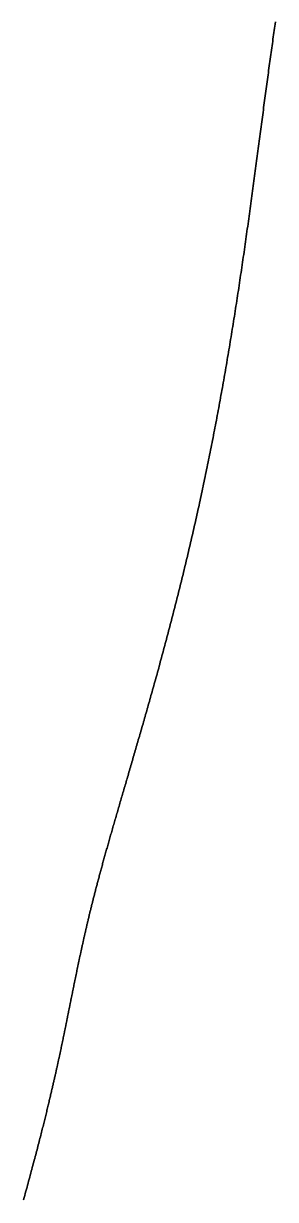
# Model space of a CAD drawing. Header units: inches. Extents: x 130170 to 284068, y 377793 to 804530.
# Drawn here: x 260360 to 260371.3, y 745399.9 to 745452.5 of the extents above; entities that cross this region are included whole.
import ezdxf

# ---------------------------------------------------------------- set-up
doc = ezdxf.new("R2010")
doc.units = ezdxf.units.IN
doc.header["$MEASUREMENT"] = 0
doc.layers.add('muni_il', color=7, linetype='Continuous')

msp = doc.modelspace()

# ---------------------------------------------------------------- linework, layer by layer
at = {"layer": 'muni_il'}
for points in [[(260360.018, 745399.901), (260360.045, 745399.997), (260360.071, 745400.092), (260360.097, 745400.187), (260360.123, 745400.281), (260360.149, 745400.374), (260360.174, 745400.466), (260360.199, 745400.557), (260360.223, 745400.648), (260360.248, 745400.738), (260360.272, 745400.827), (260360.296, 745400.915), (260360.319, 745401.002), (260360.343, 745401.088), (260360.366, 745401.174), (260360.388, 745401.259), (260360.411, 745401.343), (260360.433, 745401.426), (260360.455, 745401.508), (260360.477, 745401.59), (260360.498, 745401.67), (260360.519, 745401.75), (260360.54, 745401.829), (260360.561, 745401.908), (260360.581, 745401.985), (260360.601, 745402.061), (260360.621, 745402.137), (260360.64, 745402.212), (260360.66, 745402.286), (260360.679, 745402.36), (260360.698, 745402.432), (260360.716, 745402.504), (260360.734, 745402.575), (260360.752, 745402.646), (260360.77, 745402.715), (260360.788, 745402.784), (260360.805, 745402.852), (260360.822, 745402.92), (260360.839, 745402.986), (260360.856, 745403.052), (260360.872, 745403.117), (260360.889, 745403.181), (260360.905, 745403.245), (260360.92, 745403.308), (260360.936, 745403.371), (260360.951, 745403.432), (260360.967, 745403.493), (260360.981, 745403.553), (260360.996, 745403.613), (260361.011, 745403.672), (260361.025, 745403.73), (260361.039, 745403.788), (260361.053, 745403.845), (260361.067, 745403.902), (260361.081, 745403.958), (260361.094, 745404.013), (260361.107, 745404.068), (260361.121, 745404.122), (260361.134, 745404.175), (260361.146, 745404.228), (260361.159, 745404.281), (260361.171, 745404.333), (260361.184, 745404.384), (260361.196, 745404.435), (260361.208, 745404.485), (260361.219, 745404.535), (260361.231, 745404.584), (260361.243, 745404.633), (260361.254, 745404.681), (260361.265, 745404.729), (260361.276, 745404.776), (260361.287, 745404.823), (260361.298, 745404.87), (260361.309, 745404.916), (260361.32, 745404.961), (260361.33, 745405.007), (260361.34, 745405.051), (260361.35, 745405.096), (260361.36, 745405.14), (260361.371, 745405.183), (260361.38, 745405.226), (260361.39, 745405.269), (260361.4, 745405.311), (260361.409, 745405.353), (260361.419, 745405.395), (260361.428, 745405.436), (260361.437, 745405.478), (260361.447, 745405.518), (260361.456, 745405.559), (260361.464, 745405.599), (260361.473, 745405.638), (260361.482, 745405.678), (260361.491, 745405.717), (260361.499, 745405.756), (260361.508, 745405.794), (260361.516, 745405.833), (260361.525, 745405.871), (260361.533, 745405.909), (260361.541, 745405.946), (260361.55, 745405.983), (260361.558, 745406.021), (260361.566, 745406.057), (260361.574, 745406.094), (260361.582, 745406.13), (260361.589, 745406.167), (260361.597, 745406.203), (260361.605, 745406.238), (260361.612, 745406.274), (260361.62, 745406.309), (260361.628, 745406.344), (260361.635, 745406.379), (260361.643, 745406.414), (260361.65, 745406.449), (260361.657, 745406.484), (260361.665, 745406.518), (260361.672, 745406.552), (260361.679, 745406.586), (260361.686, 745406.62), (260361.694, 745406.654), (260361.701, 745406.688), (260361.708, 745406.721), (260361.715, 745406.755), (260361.722, 745406.788), (260361.729, 745406.821), (260361.736, 745406.855), (260361.743, 745406.888), (260361.749, 745406.921), (260361.756, 745406.953), (260361.763, 745406.986), (260361.77, 745407.019), (260361.777, 745407.052), (260361.783, 745407.084), (260361.79, 745407.116), (260361.797, 745407.149), (260361.803, 745407.181), (260361.81, 745407.213), (260361.817, 745407.246), (260361.823, 745407.278), (260361.83, 745407.31), (260361.836, 745407.342), (260361.843, 745407.374), (260361.85, 745407.406), (260361.856, 745407.438), (260361.863, 745407.47), (260361.869, 745407.502), (260361.876, 745407.534), (260361.882, 745407.565), (260361.889, 745407.597), (260361.895, 745407.629), (260361.902, 745407.661), (260361.908, 745407.693), (260361.914, 745407.724), (260361.921, 745407.756), (260361.927, 745407.788), (260361.934, 745407.82), (260361.94, 745407.851), (260361.947, 745407.883), (260361.953, 745407.915), (260361.959, 745407.946), (260361.966, 745407.978), (260361.972, 745408.01), (260361.979, 745408.042), (260361.985, 745408.074), (260361.991, 745408.105), (260361.998, 745408.137), (260362.004, 745408.169), (260362.011, 745408.201), (260362.017, 745408.233), (260362.024, 745408.265), (260362.03, 745408.297), (260362.036, 745408.329), (260362.043, 745408.361), (260362.049, 745408.393), (260362.056, 745408.425), (260362.062, 745408.457), (260362.069, 745408.489), (260362.075, 745408.521), (260362.082, 745408.553), (260362.088, 745408.586), (260362.095, 745408.618), (260362.101, 745408.65), (260362.108, 745408.683), (260362.114, 745408.715), (260362.121, 745408.748), (260362.127, 745408.78), (260362.134, 745408.813), (260362.14, 745408.845), (260362.147, 745408.878), (260362.153, 745408.91), (260362.16, 745408.943), (260362.167, 745408.976), (260362.173, 745409.009), (260362.18, 745409.042), (260362.187, 745409.075), (260362.193, 745409.108), (260362.2, 745409.141), (260362.207, 745409.174), (260362.213, 745409.207), (260362.22, 745409.24), (260362.227, 745409.273), (260362.234, 745409.307), (260362.24, 745409.34), (260362.247, 745409.373), (260362.254, 745409.407), (260362.261, 745409.44), (260362.267, 745409.474), (260362.274, 745409.507), (260362.281, 745409.541), (260362.288, 745409.575), (260362.295, 745409.609), (260362.302, 745409.643), (260362.309, 745409.676), (260362.316, 745409.71), (260362.323, 745409.745), (260362.33, 745409.779), (260362.337, 745409.813), (260362.344, 745409.847), (260362.351, 745409.881), (260362.358, 745409.916), (260362.365, 745409.95), (260362.372, 745409.984), (260362.379, 745410.019), (260362.386, 745410.054), (260362.394, 745410.088), (260362.401, 745410.123), (260362.408, 745410.158), (260362.415, 745410.193), (260362.422, 745410.228), (260362.43, 745410.263), (260362.437, 745410.298), (260362.444, 745410.333), (260362.452, 745410.368), (260362.459, 745410.403), (260362.467, 745410.438), (260362.474, 745410.474), (260362.481, 745410.509), (260362.489, 745410.545), (260362.496, 745410.58), (260362.504, 745410.616), (260362.511, 745410.652), (260362.519, 745410.688), (260362.527, 745410.723), (260362.534, 745410.759), (260362.542, 745410.795), (260362.55, 745410.831), (260362.558, 745410.868), (260362.565, 745410.904), (260362.573, 745410.94), (260362.581, 745410.977), (260362.589, 745411.013), (260362.597, 745411.05), (260362.605, 745411.086), (260362.613, 745411.123), (260362.621, 745411.16), (260362.629, 745411.197), (260362.637, 745411.234), (260362.645, 745411.271), (260362.653, 745411.308), (260362.662, 745411.345), (260362.67, 745411.383), (260362.678, 745411.42), (260362.687, 745411.458), (260362.695, 745411.495), (260362.703, 745411.533), (260362.712, 745411.571), (260362.72, 745411.609), (260362.729, 745411.647), (260362.738, 745411.685), (260362.746, 745411.723), (260362.755, 745411.761), (260362.764, 745411.8), (260362.772, 745411.838), (260362.781, 745411.877), (260362.79, 745411.915), (260362.799, 745411.954), (260362.808, 745411.993), (260362.817, 745412.032), (260362.826, 745412.071), (260362.835, 745412.111), (260362.844, 745412.15), (260362.854, 745412.19), (260362.863, 745412.229), (260362.872, 745412.269), (260362.882, 745412.309), (260362.891, 745412.349), (260362.901, 745412.389), (260362.91, 745412.43), (260362.92, 745412.47), (260362.93, 745412.511), (260362.94, 745412.552), (260362.949, 745412.592), (260362.959, 745412.634), (260362.969, 745412.675), (260362.979, 745412.716), (260362.989, 745412.758), (260363, 745412.799), (260363.01, 745412.841), (260363.02, 745412.883), (260363.031, 745412.925), (260363.041, 745412.967), (260363.052, 745413.01), (260363.062, 745413.053), (260363.073, 745413.095), (260363.083, 745413.138), (260363.094, 745413.181), (260363.105, 745413.225), (260363.116, 745413.268), (260363.127, 745413.312), (260363.138, 745413.356), (260363.15, 745413.4), (260363.161, 745413.444), (260363.172, 745413.489), (260363.184, 745413.533), (260363.195, 745413.578), (260363.207, 745413.623), (260363.219, 745413.669), (260363.23, 745413.714), (260363.242, 745413.76), (260363.254, 745413.806), (260363.266, 745413.852), (260363.279, 745413.898), (260363.291, 745413.945), (260363.303, 745413.992), (260363.316, 745414.038), (260363.328, 745414.086), (260363.341, 745414.133), (260363.353, 745414.181), (260363.366, 745414.229), (260363.379, 745414.277), (260363.392, 745414.326), (260363.405, 745414.374), (260363.418, 745414.423), (260363.431, 745414.472), (260363.445, 745414.522), (260363.458, 745414.571), (260363.472, 745414.621), (260363.486, 745414.672), (260363.499, 745414.722), (260363.513, 745414.773), (260363.527, 745414.824), (260363.541, 745414.875), (260363.555, 745414.927), (260363.57, 745414.978), (260363.584, 745415.031), (260363.599, 745415.083), (260363.613, 745415.136), (260363.628, 745415.188), (260363.643, 745415.242), (260363.658, 745415.295), (260363.673, 745415.349), (260363.688, 745415.403), (260363.703, 745415.457), (260363.719, 745415.512), (260363.734, 745415.567), (260363.75, 745415.622), (260363.765, 745415.678), (260363.781, 745415.734), (260363.797, 745415.79), (260363.813, 745415.846), (260363.829, 745415.903), (260363.845, 745415.96), (260363.862, 745416.018), (260363.878, 745416.075), (260363.895, 745416.133), (260363.911, 745416.192), (260363.928, 745416.25), (260363.945, 745416.309), (260363.962, 745416.369), (260363.979, 745416.428), (260363.996, 745416.488), (260364.014, 745416.549), (260364.031, 745416.609), (260364.049, 745416.67), (260364.066, 745416.731), (260364.084, 745416.793), (260364.102, 745416.855), (260364.12, 745416.917), (260364.138, 745416.98), (260364.156, 745417.043), (260364.175, 745417.106), (260364.193, 745417.169), (260364.212, 745417.233), (260364.23, 745417.297), (260364.249, 745417.362), (260364.268, 745417.427), (260364.287, 745417.492), (260364.306, 745417.558), (260364.325, 745417.624), (260364.345, 745417.69), (260364.364, 745417.756), (260364.384, 745417.823), (260364.403, 745417.891), (260364.423, 745417.958), (260364.443, 745418.026), (260364.463, 745418.094), (260364.483, 745418.163), (260364.503, 745418.232), (260364.523, 745418.301), (260364.544, 745418.371), (260364.564, 745418.441), (260364.584, 745418.511), (260364.605, 745418.582), (260364.626, 745418.653), (260364.647, 745418.724), (260364.668, 745418.795), (260364.689, 745418.867), (260364.71, 745418.94), (260364.731, 745419.012), (260364.752, 745419.085), (260364.774, 745419.159), (260364.795, 745419.232), (260364.817, 745419.306), (260364.838, 745419.38), (260364.86, 745419.455), (260364.882, 745419.53), (260364.904, 745419.605), (260364.926, 745419.681), (260364.948, 745419.757), (260364.97, 745419.833), (260364.992, 745419.91), (260365.015, 745419.987), (260365.037, 745420.064), (260365.06, 745420.141), (260365.082, 745420.219), (260365.105, 745420.297), (260365.128, 745420.376), (260365.15, 745420.455), (260365.173, 745420.534), (260365.196, 745420.613), (260365.219, 745420.693), (260365.242, 745420.773), (260365.265, 745420.853), (260365.289, 745420.934), (260365.312, 745421.015), (260365.335, 745421.096), (260365.359, 745421.178), (260365.382, 745421.26), (260365.406, 745421.342), (260365.429, 745421.424), (260365.453, 745421.507), (260365.477, 745421.59), (260365.5, 745421.674), (260365.524, 745421.757), (260365.548, 745421.841), (260365.572, 745421.925), (260365.596, 745422.01), (260365.62, 745422.095), (260365.644, 745422.18), (260365.668, 745422.265), (260365.692, 745422.351), (260365.716, 745422.437), (260365.74, 745422.523), (260365.765, 745422.61), (260365.789, 745422.697), (260365.813, 745422.784), (260365.838, 745422.871), (260365.862, 745422.959), (260365.887, 745423.047), (260365.911, 745423.135), (260365.936, 745423.223), (260365.96, 745423.312), (260365.985, 745423.401), (260366.009, 745423.49), (260366.034, 745423.58), (260366.059, 745423.669), (260366.083, 745423.759), (260366.108, 745423.85), (260366.133, 745423.94), (260366.157, 745424.031), (260366.182, 745424.122), (260366.207, 745424.213), (260366.231, 745424.305), (260366.256, 745424.396), (260366.281, 745424.488), (260366.306, 745424.581), (260366.331, 745424.673), (260366.356, 745424.766), (260366.38, 745424.859), (260366.405, 745424.952), (260366.43, 745425.046), (260366.455, 745425.139), (260366.48, 745425.233), (260366.505, 745425.327), (260366.53, 745425.422), (260366.554, 745425.517), (260366.579, 745425.612), (260366.604, 745425.707), (260366.629, 745425.802), (260366.654, 745425.898), (260366.678, 745425.993), (260366.703, 745426.089), (260366.728, 745426.186), (260366.753, 745426.282), (260366.778, 745426.379), (260366.802, 745426.476), (260366.827, 745426.573), (260366.852, 745426.67), (260366.877, 745426.768), (260366.901, 745426.865), (260366.926, 745426.963), (260366.951, 745427.061), (260366.975, 745427.16), (260367, 745427.259), (260367.024, 745427.357), (260367.049, 745427.456), (260367.073, 745427.556), (260367.098, 745427.655), (260367.123, 745427.755), (260367.147, 745427.855), (260367.171, 745427.955), (260367.196, 745428.055), (260367.22, 745428.155), (260367.244, 745428.256), (260367.269, 745428.357), (260367.293, 745428.458), (260367.317, 745428.559), (260367.341, 745428.661), (260367.366, 745428.762), (260367.39, 745428.864), (260367.414, 745428.966), (260367.438, 745429.069), (260367.462, 745429.171), (260367.486, 745429.274), (260367.51, 745429.377), (260367.534, 745429.48), (260367.557, 745429.583), (260367.581, 745429.686), (260367.605, 745429.79), (260367.629, 745429.894), (260367.652, 745429.998), (260367.676, 745430.102), (260367.699, 745430.206), (260367.723, 745430.311), (260367.746, 745430.415), (260367.77, 745430.52), (260367.793, 745430.625), (260367.816, 745430.73), (260367.84, 745430.836), (260367.863, 745430.941), (260367.886, 745431.047), (260367.909, 745431.153), (260367.932, 745431.259), (260367.955, 745431.365), (260367.978, 745431.472), (260368.001, 745431.579), (260368.024, 745431.685), (260368.046, 745431.792), (260368.069, 745431.899), (260368.092, 745432.007), (260368.114, 745432.114), (260368.137, 745432.222), (260368.159, 745432.33), (260368.182, 745432.438), (260368.204, 745432.546), (260368.226, 745432.654), (260368.249, 745432.763), (260368.271, 745432.871), (260368.293, 745432.98), (260368.315, 745433.089), (260368.337, 745433.198), (260368.359, 745433.307), (260368.381, 745433.417), (260368.403, 745433.526), (260368.424, 745433.636), (260368.446, 745433.746), (260368.467, 745433.856), (260368.489, 745433.966), (260368.51, 745434.077), (260368.532, 745434.187), (260368.553, 745434.298), (260368.574, 745434.408), (260368.596, 745434.519), (260368.617, 745434.63), (260368.638, 745434.741), (260368.659, 745434.853), (260368.68, 745434.964), (260368.701, 745435.076), (260368.721, 745435.187), (260368.742, 745435.299), (260368.763, 745435.411), (260368.783, 745435.523), (260368.804, 745435.635), (260368.824, 745435.747), (260368.845, 745435.86), (260368.865, 745435.972), (260368.885, 745436.085), (260368.905, 745436.198), (260368.925, 745436.311), (260368.946, 745436.424), (260368.965, 745436.537), (260368.985, 745436.65), (260369.005, 745436.763), (260369.025, 745436.876), (260369.045, 745436.99), (260369.064, 745437.104), (260369.084, 745437.217), (260369.103, 745437.331), (260369.123, 745437.445), (260369.142, 745437.559), (260369.161, 745437.673), (260369.18, 745437.787), (260369.2, 745437.901), (260369.219, 745438.015), (260369.238, 745438.129), (260369.256, 745438.244), (260369.275, 745438.358), (260369.294, 745438.473), (260369.313, 745438.587), (260369.331, 745438.702), (260369.35, 745438.817), (260369.368, 745438.931), (260369.387, 745439.046), (260369.405, 745439.161), (260369.424, 745439.276), (260369.442, 745439.39), (260369.46, 745439.505), (260369.478, 745439.62), (260369.496, 745439.735), (260369.514, 745439.85), (260369.532, 745439.966), (260369.55, 745440.081), (260369.567, 745440.196), (260369.585, 745440.311), (260369.603, 745440.426), (260369.62, 745440.541), (260369.638, 745440.656), (260369.655, 745440.771), (260369.673, 745440.886), (260369.69, 745441.001), (260369.707, 745441.116), (260369.724, 745441.232), (260369.741, 745441.347), (260369.758, 745441.462), (260369.775, 745441.577), (260369.792, 745441.692), (260369.809, 745441.807), (260369.826, 745441.922), (260369.842, 745442.037), (260369.859, 745442.151), (260369.876, 745442.266), (260369.892, 745442.381), (260369.909, 745442.496), (260369.925, 745442.61), (260369.942, 745442.725), (260369.958, 745442.839), (260369.974, 745442.954), (260369.99, 745443.068), (260370.006, 745443.183), (260370.022, 745443.297), (260370.038, 745443.411), (260370.054, 745443.525), (260370.07, 745443.639), (260370.086, 745443.753), (260370.102, 745443.866), (260370.117, 745443.98), (260370.133, 745444.094), (260370.149, 745444.207), (260370.164, 745444.321), (260370.18, 745444.434), (260370.195, 745444.547), (260370.211, 745444.66), (260370.226, 745444.773), (260370.241, 745444.886), (260370.257, 745444.998), (260370.272, 745445.111), (260370.287, 745445.223), (260370.302, 745445.335), (260370.317, 745445.447), (260370.332, 745445.559), (260370.347, 745445.671), (260370.362, 745445.782), (260370.377, 745445.894), (260370.392, 745446.005), (260370.407, 745446.116), (260370.421, 745446.227), (260370.436, 745446.338), (260370.451, 745446.448), (260370.465, 745446.558), (260370.48, 745446.669), (260370.495, 745446.779), (260370.509, 745446.888), (260370.524, 745446.998), (260370.538, 745447.107), (260370.553, 745447.216), (260370.567, 745447.325), (260370.581, 745447.434), (260370.596, 745447.543), (260370.61, 745447.651), (260370.624, 745447.759), (260370.639, 745447.867), (260370.653, 745447.975), (260370.667, 745448.082), (260370.681, 745448.189), (260370.695, 745448.296), (260370.709, 745448.403), (260370.724, 745448.51), (260370.738, 745448.616), (260370.752, 745448.722), (260370.766, 745448.828), (260370.78, 745448.933), (260370.794, 745449.039), (260370.808, 745449.144), (260370.822, 745449.248), (260370.835, 745449.353), (260370.849, 745449.457), (260370.863, 745449.561), (260370.877, 745449.665), (260370.891, 745449.768), (260370.905, 745449.872), (260370.919, 745449.975), (260370.933, 745450.077), (260370.947, 745450.18), (260370.961, 745450.282), (260370.974, 745450.384), (260370.988, 745450.485), (260371.002, 745450.587), (260371.016, 745450.688), (260371.03, 745450.788), (260371.044, 745450.889), (260371.058, 745450.989), (260371.071, 745451.089), (260371.085, 745451.189), (260371.099, 745451.288), (260371.113, 745451.387), (260371.127, 745451.486), (260371.141, 745451.585), (260371.155, 745451.683), (260371.169, 745451.781), (260371.182, 745451.878), (260371.196, 745451.976), (260371.21, 745452.073), (260371.224, 745452.17), (260371.238, 745452.266), (260371.252, 745452.362), (260371.266, 745452.458), (260371.28, 745452.554)], [(260371.28, 745452.554), (260371.266, 745452.458), (260371.252, 745452.362), (260371.238, 745452.266), (260371.224, 745452.17), (260371.21, 745452.073), (260371.196, 745451.976), (260371.182, 745451.878), (260371.169, 745451.781), (260371.155, 745451.683), (260371.141, 745451.585), (260371.127, 745451.486), (260371.113, 745451.387), (260371.099, 745451.288), (260371.085, 745451.189), (260371.071, 745451.089), (260371.058, 745450.989), (260371.044, 745450.889), (260371.03, 745450.788), (260371.016, 745450.688), (260371.002, 745450.587), (260370.988, 745450.485), (260370.974, 745450.384), (260370.961, 745450.282), (260370.947, 745450.18), (260370.933, 745450.077), (260370.919, 745449.975), (260370.905, 745449.872), (260370.891, 745449.768), (260370.877, 745449.665), (260370.863, 745449.561), (260370.849, 745449.457), (260370.835, 745449.353), (260370.822, 745449.248), (260370.808, 745449.144), (260370.794, 745449.039), (260370.78, 745448.933), (260370.766, 745448.828), (260370.752, 745448.722), (260370.738, 745448.616), (260370.724, 745448.51), (260370.709, 745448.403), (260370.695, 745448.296), (260370.681, 745448.189), (260370.667, 745448.082), (260370.653, 745447.975), (260370.639, 745447.867), (260370.624, 745447.759), (260370.61, 745447.651), (260370.596, 745447.543), (260370.581, 745447.434), (260370.567, 745447.325), (260370.553, 745447.216), (260370.538, 745447.107), (260370.524, 745446.998), (260370.509, 745446.888), (260370.495, 745446.779), (260370.48, 745446.669), (260370.465, 745446.558), (260370.451, 745446.448), (260370.436, 745446.338), (260370.421, 745446.227), (260370.407, 745446.116), (260370.392, 745446.005), (260370.377, 745445.894), (260370.362, 745445.782), (260370.347, 745445.671), (260370.332, 745445.559), (260370.317, 745445.447), (260370.302, 745445.335), (260370.287, 745445.223), (260370.272, 745445.111), (260370.257, 745444.998), (260370.241, 745444.886), (260370.226, 745444.773), (260370.211, 745444.66), (260370.195, 745444.547), (260370.18, 745444.434), (260370.164, 745444.321), (260370.149, 745444.207), (260370.133, 745444.094), (260370.117, 745443.98), (260370.102, 745443.866), (260370.086, 745443.753), (260370.07, 745443.639), (260370.054, 745443.525), (260370.038, 745443.411), (260370.022, 745443.297), (260370.006, 745443.183), (260369.99, 745443.068), (260369.974, 745442.954), (260369.958, 745442.839), (260369.942, 745442.725), (260369.925, 745442.61), (260369.909, 745442.496), (260369.892, 745442.381), (260369.876, 745442.266), (260369.859, 745442.151), (260369.842, 745442.037), (260369.826, 745441.922), (260369.809, 745441.807), (260369.792, 745441.692), (260369.775, 745441.577), (260369.758, 745441.462), (260369.741, 745441.347), (260369.724, 745441.232), (260369.707, 745441.116), (260369.69, 745441.001), (260369.673, 745440.886), (260369.655, 745440.771), (260369.638, 745440.656), (260369.62, 745440.541), (260369.603, 745440.426), (260369.585, 745440.311), (260369.567, 745440.196), (260369.55, 745440.081), (260369.532, 745439.966), (260369.514, 745439.85), (260369.496, 745439.735), (260369.478, 745439.62), (260369.46, 745439.505), (260369.442, 745439.39), (260369.424, 745439.276), (260369.405, 745439.161), (260369.387, 745439.046), (260369.368, 745438.931), (260369.35, 745438.817), (260369.331, 745438.702), (260369.313, 745438.587), (260369.294, 745438.473), (260369.275, 745438.358), (260369.256, 745438.244), (260369.238, 745438.129), (260369.219, 745438.015), (260369.2, 745437.901), (260369.18, 745437.787), (260369.161, 745437.673), (260369.142, 745437.559), (260369.123, 745437.445), (260369.103, 745437.331), (260369.084, 745437.217), (260369.064, 745437.104), (260369.045, 745436.99), (260369.025, 745436.876), (260369.005, 745436.763), (260368.985, 745436.65), (260368.965, 745436.537), (260368.946, 745436.424), (260368.925, 745436.311), (260368.905, 745436.198), (260368.885, 745436.085), (260368.865, 745435.972), (260368.845, 745435.86), (260368.824, 745435.747), (260368.804, 745435.635), (260368.783, 745435.523), (260368.763, 745435.411), (260368.742, 745435.299), (260368.721, 745435.187), (260368.701, 745435.076), (260368.68, 745434.964), (260368.659, 745434.853), (260368.638, 745434.741), (260368.617, 745434.63), (260368.596, 745434.519), (260368.574, 745434.408), (260368.553, 745434.298), (260368.532, 745434.187), (260368.51, 745434.077), (260368.489, 745433.966), (260368.467, 745433.856), (260368.446, 745433.746), (260368.424, 745433.636), (260368.403, 745433.526), (260368.381, 745433.417), (260368.359, 745433.307), (260368.337, 745433.198), (260368.315, 745433.089), (260368.293, 745432.98), (260368.271, 745432.871), (260368.249, 745432.763), (260368.226, 745432.654), (260368.204, 745432.546), (260368.182, 745432.438), (260368.159, 745432.33), (260368.137, 745432.222), (260368.114, 745432.114), (260368.092, 745432.007), (260368.069, 745431.899), (260368.046, 745431.792), (260368.024, 745431.685), (260368.001, 745431.579), (260367.978, 745431.472), (260367.955, 745431.365), (260367.932, 745431.259), (260367.909, 745431.153), (260367.886, 745431.047), (260367.863, 745430.941), (260367.84, 745430.836), (260367.816, 745430.73), (260367.793, 745430.625), (260367.77, 745430.52), (260367.746, 745430.415), (260367.723, 745430.311), (260367.699, 745430.206), (260367.676, 745430.102), (260367.652, 745429.998), (260367.629, 745429.894), (260367.605, 745429.79), (260367.581, 745429.686), (260367.557, 745429.583), (260367.534, 745429.48), (260367.51, 745429.377), (260367.486, 745429.274), (260367.462, 745429.171), (260367.438, 745429.069), (260367.414, 745428.966), (260367.39, 745428.864), (260367.366, 745428.762), (260367.341, 745428.661), (260367.317, 745428.559), (260367.293, 745428.458), (260367.269, 745428.357), (260367.244, 745428.256), (260367.22, 745428.155), (260367.196, 745428.055), (260367.171, 745427.955), (260367.147, 745427.855), (260367.123, 745427.755), (260367.098, 745427.655), (260367.073, 745427.556), (260367.049, 745427.456), (260367.024, 745427.357), (260367, 745427.259), (260366.975, 745427.16), (260366.951, 745427.061), (260366.926, 745426.963), (260366.901, 745426.865), (260366.877, 745426.768), (260366.852, 745426.67), (260366.827, 745426.573), (260366.802, 745426.476), (260366.778, 745426.379), (260366.753, 745426.282), (260366.728, 745426.186), (260366.703, 745426.089), (260366.678, 745425.993), (260366.654, 745425.898), (260366.629, 745425.802), (260366.604, 745425.707), (260366.579, 745425.612), (260366.554, 745425.517), (260366.53, 745425.422), (260366.505, 745425.327), (260366.48, 745425.233), (260366.455, 745425.139), (260366.43, 745425.046), (260366.405, 745424.952), (260366.38, 745424.859), (260366.356, 745424.766), (260366.331, 745424.673), (260366.306, 745424.581), (260366.281, 745424.488), (260366.256, 745424.396), (260366.231, 745424.305), (260366.207, 745424.213), (260366.182, 745424.122), (260366.157, 745424.031), (260366.133, 745423.94), (260366.108, 745423.85), (260366.083, 745423.759), (260366.059, 745423.669), (260366.034, 745423.58), (260366.009, 745423.49), (260365.985, 745423.401), (260365.96, 745423.312), (260365.936, 745423.223), (260365.911, 745423.135), (260365.887, 745423.047), (260365.862, 745422.959), (260365.838, 745422.871), (260365.813, 745422.784), (260365.789, 745422.697), (260365.765, 745422.61), (260365.74, 745422.523), (260365.716, 745422.437), (260365.692, 745422.351), (260365.668, 745422.265), (260365.644, 745422.18), (260365.62, 745422.095), (260365.596, 745422.01), (260365.572, 745421.925), (260365.548, 745421.841), (260365.524, 745421.757), (260365.5, 745421.674), (260365.477, 745421.59), (260365.453, 745421.507), (260365.429, 745421.424), (260365.406, 745421.342), (260365.382, 745421.26), (260365.359, 745421.178), (260365.335, 745421.096), (260365.312, 745421.015), (260365.289, 745420.934), (260365.265, 745420.853), (260365.242, 745420.773), (260365.219, 745420.693), (260365.196, 745420.613), (260365.173, 745420.534), (260365.15, 745420.455), (260365.128, 745420.376), (260365.105, 745420.297), (260365.082, 745420.219), (260365.06, 745420.141), (260365.037, 745420.064), (260365.015, 745419.987), (260364.992, 745419.91), (260364.97, 745419.833), (260364.948, 745419.757), (260364.926, 745419.681), (260364.904, 745419.605), (260364.882, 745419.53), (260364.86, 745419.455), (260364.838, 745419.38), (260364.817, 745419.306), (260364.795, 745419.232), (260364.774, 745419.159), (260364.752, 745419.085), (260364.731, 745419.012), (260364.71, 745418.94), (260364.689, 745418.867), (260364.668, 745418.795), (260364.647, 745418.724), (260364.626, 745418.653), (260364.605, 745418.582), (260364.584, 745418.511), (260364.564, 745418.441), (260364.544, 745418.371), (260364.523, 745418.301), (260364.503, 745418.232), (260364.483, 745418.163), (260364.463, 745418.094), (260364.443, 745418.026), (260364.423, 745417.958), (260364.403, 745417.891), (260364.384, 745417.823), (260364.364, 745417.756), (260364.345, 745417.69), (260364.325, 745417.624), (260364.306, 745417.558), (260364.287, 745417.492), (260364.268, 745417.427), (260364.249, 745417.362), (260364.23, 745417.297), (260364.212, 745417.233), (260364.193, 745417.169), (260364.175, 745417.106), (260364.156, 745417.043), (260364.138, 745416.98), (260364.12, 745416.917), (260364.102, 745416.855), (260364.084, 745416.793), (260364.066, 745416.731), (260364.049, 745416.67), (260364.031, 745416.609), (260364.014, 745416.549), (260363.996, 745416.488), (260363.979, 745416.428), (260363.962, 745416.369), (260363.945, 745416.309), (260363.928, 745416.25), (260363.911, 745416.192), (260363.895, 745416.133), (260363.878, 745416.075), (260363.862, 745416.018), (260363.845, 745415.96), (260363.829, 745415.903), (260363.813, 745415.846), (260363.797, 745415.79), (260363.781, 745415.734), (260363.765, 745415.678), (260363.75, 745415.622), (260363.734, 745415.567), (260363.719, 745415.512), (260363.703, 745415.457), (260363.688, 745415.403), (260363.673, 745415.349), (260363.658, 745415.295), (260363.643, 745415.242), (260363.628, 745415.188), (260363.613, 745415.136), (260363.599, 745415.083), (260363.584, 745415.031), (260363.57, 745414.978), (260363.555, 745414.927), (260363.541, 745414.875), (260363.527, 745414.824), (260363.513, 745414.773), (260363.499, 745414.722), (260363.486, 745414.672), (260363.472, 745414.621), (260363.458, 745414.571), (260363.445, 745414.522), (260363.431, 745414.472), (260363.418, 745414.423), (260363.405, 745414.374), (260363.392, 745414.326), (260363.379, 745414.277), (260363.366, 745414.229), (260363.353, 745414.181), (260363.341, 745414.133), (260363.328, 745414.086), (260363.316, 745414.038), (260363.303, 745413.992), (260363.291, 745413.945), (260363.279, 745413.898), (260363.266, 745413.852), (260363.254, 745413.806), (260363.242, 745413.76), (260363.23, 745413.714), (260363.219, 745413.669), (260363.207, 745413.623), (260363.195, 745413.578), (260363.184, 745413.533), (260363.172, 745413.489), (260363.161, 745413.444), (260363.15, 745413.4), (260363.138, 745413.356), (260363.127, 745413.312), (260363.116, 745413.268), (260363.105, 745413.225), (260363.094, 745413.181), (260363.083, 745413.138), (260363.073, 745413.095), (260363.062, 745413.053), (260363.052, 745413.01), (260363.041, 745412.967), (260363.031, 745412.925), (260363.02, 745412.883), (260363.01, 745412.841), (260363, 745412.799), (260362.989, 745412.758), (260362.979, 745412.716), (260362.969, 745412.675), (260362.959, 745412.634), (260362.949, 745412.592), (260362.94, 745412.552), (260362.93, 745412.511), (260362.92, 745412.47), (260362.91, 745412.43), (260362.901, 745412.389), (260362.891, 745412.349), (260362.882, 745412.309), (260362.872, 745412.269), (260362.863, 745412.229), (260362.854, 745412.19), (260362.844, 745412.15), (260362.835, 745412.111), (260362.826, 745412.071), (260362.817, 745412.032), (260362.808, 745411.993), (260362.799, 745411.954), (260362.79, 745411.915), (260362.781, 745411.877), (260362.772, 745411.838), (260362.764, 745411.8), (260362.755, 745411.761), (260362.746, 745411.723), (260362.738, 745411.685), (260362.729, 745411.647), (260362.72, 745411.609), (260362.712, 745411.571), (260362.703, 745411.533), (260362.695, 745411.495), (260362.687, 745411.458), (260362.678, 745411.42), (260362.67, 745411.383), (260362.662, 745411.345), (260362.653, 745411.308), (260362.645, 745411.271), (260362.637, 745411.234), (260362.629, 745411.197), (260362.621, 745411.16), (260362.613, 745411.123), (260362.605, 745411.086), (260362.597, 745411.05), (260362.589, 745411.013), (260362.581, 745410.977), (260362.573, 745410.94), (260362.565, 745410.904), (260362.558, 745410.868), (260362.55, 745410.831), (260362.542, 745410.795), (260362.534, 745410.759), (260362.527, 745410.723), (260362.519, 745410.688), (260362.511, 745410.652), (260362.504, 745410.616), (260362.496, 745410.58), (260362.489, 745410.545), (260362.481, 745410.509), (260362.474, 745410.474), (260362.467, 745410.438), (260362.459, 745410.403), (260362.452, 745410.368), (260362.444, 745410.333), (260362.437, 745410.298), (260362.43, 745410.263), (260362.422, 745410.228), (260362.415, 745410.193), (260362.408, 745410.158), (260362.401, 745410.123), (260362.394, 745410.088), (260362.386, 745410.054), (260362.379, 745410.019), (260362.372, 745409.984), (260362.365, 745409.95), (260362.358, 745409.916), (260362.351, 745409.881), (260362.344, 745409.847), (260362.337, 745409.813), (260362.33, 745409.779), (260362.323, 745409.745), (260362.316, 745409.71), (260362.309, 745409.676), (260362.302, 745409.643), (260362.295, 745409.609), (260362.288, 745409.575), (260362.281, 745409.541), (260362.274, 745409.507), (260362.267, 745409.474), (260362.261, 745409.44), (260362.254, 745409.407), (260362.247, 745409.373), (260362.24, 745409.34), (260362.234, 745409.307), (260362.227, 745409.273), (260362.22, 745409.24), (260362.213, 745409.207), (260362.207, 745409.174), (260362.2, 745409.141), (260362.193, 745409.108), (260362.187, 745409.075), (260362.18, 745409.042), (260362.173, 745409.009), (260362.167, 745408.976), (260362.16, 745408.943), (260362.153, 745408.91), (260362.147, 745408.878), (260362.14, 745408.845), (260362.134, 745408.813), (260362.127, 745408.78), (260362.121, 745408.748), (260362.114, 745408.715), (260362.108, 745408.683), (260362.101, 745408.65), (260362.095, 745408.618), (260362.088, 745408.586), (260362.082, 745408.553), (260362.075, 745408.521), (260362.069, 745408.489), (260362.062, 745408.457), (260362.056, 745408.425), (260362.049, 745408.393), (260362.043, 745408.361), (260362.036, 745408.329), (260362.03, 745408.297), (260362.024, 745408.265), (260362.017, 745408.233), (260362.011, 745408.201), (260362.004, 745408.169), (260361.998, 745408.137), (260361.991, 745408.105), (260361.985, 745408.074), (260361.979, 745408.042), (260361.972, 745408.01), (260361.966, 745407.978), (260361.959, 745407.946), (260361.953, 745407.915), (260361.947, 745407.883), (260361.94, 745407.851), (260361.934, 745407.82), (260361.927, 745407.788), (260361.921, 745407.756), (260361.914, 745407.724), (260361.908, 745407.693), (260361.902, 745407.661), (260361.895, 745407.629), (260361.889, 745407.597), (260361.882, 745407.565), (260361.876, 745407.534), (260361.869, 745407.502), (260361.863, 745407.47), (260361.856, 745407.438), (260361.85, 745407.406), (260361.843, 745407.374), (260361.836, 745407.342), (260361.83, 745407.31), (260361.823, 745407.278), (260361.817, 745407.246), (260361.81, 745407.213), (260361.803, 745407.181), (260361.797, 745407.149), (260361.79, 745407.116), (260361.783, 745407.084), (260361.777, 745407.052), (260361.77, 745407.019), (260361.763, 745406.986), (260361.756, 745406.953), (260361.749, 745406.921), (260361.743, 745406.888), (260361.736, 745406.855), (260361.729, 745406.821), (260361.722, 745406.788), (260361.715, 745406.755), (260361.708, 745406.721), (260361.701, 745406.688), (260361.694, 745406.654), (260361.686, 745406.62), (260361.679, 745406.586), (260361.672, 745406.552), (260361.665, 745406.518), (260361.657, 745406.484), (260361.65, 745406.449), (260361.643, 745406.414), (260361.635, 745406.379), (260361.628, 745406.344), (260361.62, 745406.309), (260361.612, 745406.274), (260361.605, 745406.238), (260361.597, 745406.203), (260361.589, 745406.167), (260361.582, 745406.13), (260361.574, 745406.094), (260361.566, 745406.057), (260361.558, 745406.021), (260361.55, 745405.983), (260361.541, 745405.946), (260361.533, 745405.909), (260361.525, 745405.871), (260361.516, 745405.833), (260361.508, 745405.794), (260361.499, 745405.756), (260361.491, 745405.717), (260361.482, 745405.678), (260361.473, 745405.638), (260361.464, 745405.599), (260361.456, 745405.559), (260361.447, 745405.518), (260361.437, 745405.478), (260361.428, 745405.436), (260361.419, 745405.395), (260361.409, 745405.353), (260361.4, 745405.311), (260361.39, 745405.269), (260361.38, 745405.226), (260361.371, 745405.183), (260361.36, 745405.14), (260361.35, 745405.096), (260361.34, 745405.051), (260361.33, 745405.007), (260361.32, 745404.961), (260361.309, 745404.916), (260361.298, 745404.87), (260361.287, 745404.823), (260361.276, 745404.776), (260361.265, 745404.729), (260361.254, 745404.681), (260361.243, 745404.633), (260361.231, 745404.584), (260361.219, 745404.535), (260361.208, 745404.485), (260361.196, 745404.435), (260361.184, 745404.384), (260361.171, 745404.333), (260361.159, 745404.281), (260361.146, 745404.228), (260361.134, 745404.175), (260361.121, 745404.122), (260361.107, 745404.068), (260361.094, 745404.013), (260361.081, 745403.958), (260361.067, 745403.902), (260361.053, 745403.845), (260361.039, 745403.788), (260361.025, 745403.73), (260361.011, 745403.672), (260360.996, 745403.613), (260360.981, 745403.553), (260360.967, 745403.493), (260360.951, 745403.432), (260360.936, 745403.371), (260360.92, 745403.308), (260360.905, 745403.245), (260360.889, 745403.181), (260360.872, 745403.117), (260360.856, 745403.052), (260360.839, 745402.986), (260360.822, 745402.92), (260360.805, 745402.852), (260360.788, 745402.784), (260360.77, 745402.715), (260360.752, 745402.646), (260360.734, 745402.575), (260360.716, 745402.504), (260360.698, 745402.432), (260360.679, 745402.36), (260360.66, 745402.286), (260360.64, 745402.212), (260360.621, 745402.137), (260360.601, 745402.061), (260360.581, 745401.985), (260360.561, 745401.908), (260360.54, 745401.829), (260360.519, 745401.75), (260360.498, 745401.67), (260360.477, 745401.59), (260360.455, 745401.508), (260360.433, 745401.426), (260360.411, 745401.343), (260360.388, 745401.259), (260360.366, 745401.174), (260360.343, 745401.088), (260360.319, 745401.002), (260360.296, 745400.915), (260360.272, 745400.827), (260360.248, 745400.738), (260360.223, 745400.648), (260360.199, 745400.557), (260360.174, 745400.466), (260360.149, 745400.374), (260360.123, 745400.281), (260360.097, 745400.187), (260360.071, 745400.092), (260360.045, 745399.997), (260360.018, 745399.901)]]:
    msp.add_lwpolyline(points, dxfattribs=at)

doc.saveas('drawing.dxf')
